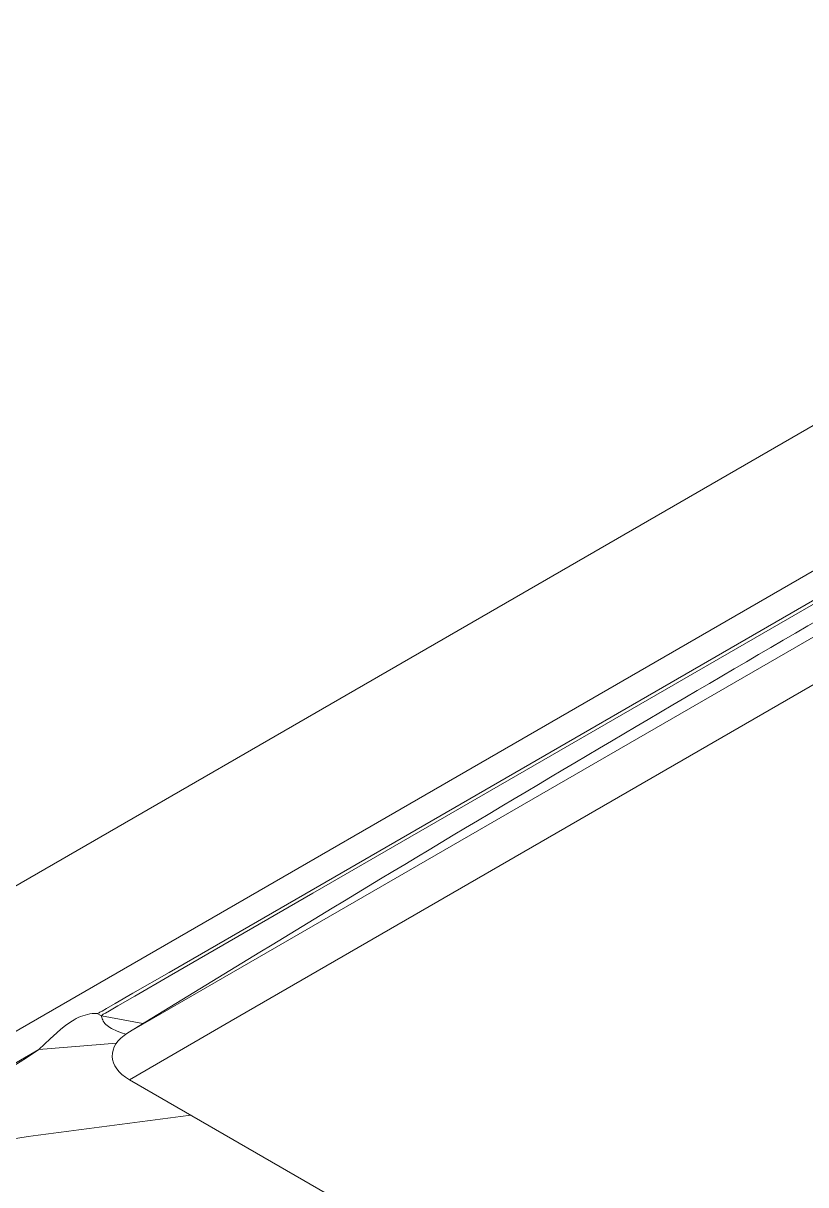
# Model space of a CAD drawing. Header units: millimetres. Extents: x 474.7 to 528.3, y 13.1 to 23.5.
# Drawn here: x 483.80824 to 483.82168, y 14.07824 to 14.09819 of the extents above; entities that cross this region are included whole.
import ezdxf

# ---------------------------------------------------------------- set-up
doc = ezdxf.new("R2010")
doc.units = ezdxf.units.MM
doc.header["$LTSCALE"] = 2.5
doc.layers.add('I-ARQ', color=8, linetype='Continuous')

msp = doc.modelspace()

# ---------------------------------------------------------------- linework, layer by layer
at = {"layer": 'I-ARQ', "lineweight": 5}
for points in [[(483.838188, 14.100739, 11.965857), (483.838188, 14.100739, 11.965857), (483.820477, 14.090514, 11.980317), (483.820477, 14.090514, 11.980317)], [(483.811702, 14.081809, 11.992627), (483.811702, 14.081809, 11.992627), (483.837217, 14.09654, 11.971795), (483.837217, 14.09654, 11.971795)], [(483.811809, 14.081053, 11.993697), (483.811809, 14.081053, 11.993697), (483.838611, 14.096527, 11.971813), (483.838611, 14.096527, 11.971813)], [(483.802767, 14.080289, 11.994778), (483.802767, 14.080289, 11.994778), (483.820477, 14.090514, 11.980317), (483.820477, 14.090514, 11.980317)], [(483.80493, 14.07904, 11.996544), (483.80493, 14.07904, 11.996544), (483.822641, 14.089265, 11.982084), (483.822641, 14.089265, 11.982084)], [(483.810039, 14.080849, 11.993986), (483.814423, 14.083547, 11.99017), (483.81888, 14.086204, 11.986412), (483.823411, 14.08882, 11.982713)], [(483.811702, 14.081809, 11.992627), (483.811702, 14.081809, 11.992627), (483.810039, 14.080849, 11.993986), (483.810039, 14.080849, 11.993986)], [(483.809508, 14.081182, 11.993515), (483.809508, 14.081182, 11.993515), (483.809582, 14.081139, 11.993575), (483.809582, 14.081139, 11.993575)], [(483.809582, 14.081139, 11.993575), (483.809582, 14.081139, 11.993575), (483.810295, 14.081007, 11.993762), (483.810295, 14.081007, 11.993762)], [(483.811809, 14.081053, 11.993697), (483.811809, 14.081053, 11.993697), (483.810062, 14.080044, 11.995124), (483.810062, 14.080044, 11.995124)], [(483.810062, 14.080044, 11.995124), (483.809679, 14.080265, 11.994811), (483.809669, 14.080621, 11.994308), (483.810039, 14.080849, 11.993986)], [(483.807172, 14.07979, 11.995483), (483.807172, 14.07979, 11.995483), (483.808507, 14.08056, 11.994394), (483.808507, 14.08056, 11.994394)], [(483.808507, 14.08056, 11.994394), (483.808507, 14.08056, 11.994394), (483.809844, 14.080674, 11.994234), (483.809844, 14.080674, 11.994234)], [(483.810062, 14.080044, 11.995124), (483.810062, 14.080044, 11.995124), (483.833899, 14.066282, 12.014587), (483.833899, 14.066282, 12.014587)], [(483.805534, 14.078691, 11.997038), (483.807393, 14.078943, 11.99668), (483.809254, 14.079191, 11.99633), (483.811117, 14.079435, 11.995985)]]:
    msp.add_open_spline(points, degree=3, dxfattribs=at)
for points, knots in [([(483.809508, 14.081182, 11.993515), (483.809508, 14.081182, 11.993515), (483.809541, 14.081194, 11.993497), (483.809541, 14.081194, 11.993497), (483.809541, 14.081194, 11.993497), (483.809541, 14.081194, 11.993497), (483.809557, 14.081202, 11.993487), (483.809557, 14.081202, 11.993487), (483.809557, 14.081202, 11.993487), (483.809557, 14.081202, 11.993487), (483.809594, 14.081223, 11.993457), (483.809594, 14.081223, 11.993457), (483.809594, 14.081223, 11.993457), (483.809594, 14.081223, 11.993457), (483.809669, 14.081266, 11.993396), (483.809669, 14.081266, 11.993396), (483.809669, 14.081266, 11.993396), (483.809669, 14.081266, 11.993396), (483.809818, 14.081352, 11.993274), (483.809818, 14.081352, 11.993274), (483.809818, 14.081352, 11.993274), (483.809818, 14.081352, 11.993274), (483.810123, 14.081528, 11.993025), (483.810123, 14.081528, 11.993025), (483.810123, 14.081528, 11.993025), (483.810123, 14.081528, 11.993025), (483.810745, 14.081887, 11.992518), (483.810745, 14.081887, 11.992518), (483.810745, 14.081887, 11.992518), (483.810745, 14.081887, 11.992518), (483.813333, 14.083381, 11.990404), (483.813333, 14.083381, 11.990404), (483.813333, 14.083381, 11.990404), (483.813333, 14.083381, 11.990404), (483.823082, 14.08901, 11.982444), (483.823082, 14.08901, 11.982444)], [0, 0, 0, 0, 0.111111, 0.111111, 0.111111, 0.111111, 0.222222, 0.222222, 0.222222, 0.222222, 0.333333, 0.333333, 0.333333, 0.333333, 0.444444, 0.444444, 0.444444, 0.444444, 0.555556, 0.555556, 0.555556, 0.555556, 0.666667, 0.666667, 0.666667, 0.666667, 0.777778, 0.777778, 0.777778, 0.777778, 0.888889, 0.888889, 0.888889, 0.888889, 1, 1, 1, 1]), ([(483.809582, 14.081139, 11.993575), (483.809582, 14.081139, 11.993575), (483.809603, 14.081158, 11.993549), (483.809603, 14.081158, 11.993549), (483.809603, 14.081158, 11.993549), (483.809603, 14.081158, 11.993549), (483.809615, 14.081167, 11.993537), (483.809615, 14.081167, 11.993537), (483.809615, 14.081167, 11.993537), (483.809615, 14.081167, 11.993537), (483.80965, 14.081187, 11.993508), (483.80965, 14.081187, 11.993508), (483.80965, 14.081187, 11.993508), (483.80965, 14.081187, 11.993508), (483.809721, 14.081228, 11.99345), (483.809721, 14.081228, 11.99345), (483.809721, 14.081228, 11.99345), (483.809721, 14.081228, 11.99345), (483.809864, 14.081311, 11.993333), (483.809864, 14.081311, 11.993333), (483.809864, 14.081311, 11.993333), (483.809864, 14.081311, 11.993333), (483.810154, 14.081478, 11.993096), (483.810154, 14.081478, 11.993096), (483.810154, 14.081478, 11.993096), (483.810154, 14.081478, 11.993096), (483.810747, 14.08182, 11.992612), (483.810747, 14.08182, 11.992612), (483.810747, 14.08182, 11.992612), (483.810747, 14.08182, 11.992612), (483.813214, 14.083245, 11.990598), (483.813214, 14.083245, 11.990598), (483.813214, 14.083245, 11.990598), (483.813214, 14.083245, 11.990598), (483.822474, 14.088591, 11.983037), (483.822474, 14.088591, 11.983037)], [0, 0, 0, 0, 0.111111, 0.111111, 0.111111, 0.111111, 0.222222, 0.222222, 0.222222, 0.222222, 0.333333, 0.333333, 0.333333, 0.333333, 0.444444, 0.444444, 0.444444, 0.444444, 0.555556, 0.555556, 0.555556, 0.555556, 0.666667, 0.666667, 0.666667, 0.666667, 0.777778, 0.777778, 0.777778, 0.777778, 0.888889, 0.888889, 0.888889, 0.888889, 1, 1, 1, 1]), ([(483.808507, 14.08056, 11.994394), (483.808507, 14.08056, 11.994394), (483.808703, 14.080744, 11.994135), (483.808703, 14.080744, 11.994135), (483.808703, 14.080744, 11.994135), (483.808703, 14.080744, 11.994135), (483.808817, 14.080848, 11.993988), (483.808817, 14.080848, 11.993988), (483.808817, 14.080848, 11.993988), (483.808817, 14.080848, 11.993988), (483.808888, 14.080911, 11.993898), (483.808888, 14.080911, 11.993898), (483.808888, 14.080911, 11.993898), (483.808888, 14.080911, 11.993898), (483.808967, 14.080974, 11.993808), (483.808967, 14.080974, 11.993808), (483.808967, 14.080974, 11.993808), (483.808967, 14.080974, 11.993808), (483.809023, 14.081016, 11.99375), (483.809023, 14.081016, 11.99375), (483.809023, 14.081016, 11.99375), (483.809023, 14.081016, 11.99375), (483.809084, 14.081057, 11.993692), (483.809084, 14.081057, 11.993692), (483.809084, 14.081057, 11.993692), (483.809084, 14.081057, 11.993692), (483.809117, 14.081075, 11.993666), (483.809117, 14.081075, 11.993666), (483.809117, 14.081075, 11.993666), (483.809117, 14.081075, 11.993666), (483.80915, 14.081094, 11.993639), (483.80915, 14.081094, 11.993639), (483.80915, 14.081094, 11.993639), (483.80915, 14.081094, 11.993639), (483.809186, 14.081112, 11.993614), (483.809186, 14.081112, 11.993614), (483.809186, 14.081112, 11.993614), (483.809186, 14.081112, 11.993614), (483.809223, 14.081127, 11.993592), (483.809223, 14.081127, 11.993592), (483.809223, 14.081127, 11.993592), (483.809223, 14.081127, 11.993592), (483.809261, 14.081142, 11.993571), (483.809261, 14.081142, 11.993571), (483.809261, 14.081142, 11.993571), (483.809261, 14.081142, 11.993571), (483.809301, 14.081155, 11.993553), (483.809301, 14.081155, 11.993553), (483.809301, 14.081155, 11.993553), (483.809301, 14.081155, 11.993553), (483.809342, 14.081165, 11.993539), (483.809342, 14.081165, 11.993539), (483.809342, 14.081165, 11.993539), (483.809342, 14.081165, 11.993539), (483.809383, 14.081173, 11.993527), (483.809383, 14.081173, 11.993527), (483.809383, 14.081173, 11.993527), (483.809383, 14.081173, 11.993527), (483.809423, 14.081179, 11.993519), (483.809423, 14.081179, 11.993519), (483.809423, 14.081179, 11.993519), (483.809423, 14.081179, 11.993519), (483.809464, 14.081181, 11.993516), (483.809464, 14.081181, 11.993516), (483.809464, 14.081181, 11.993516), (483.809464, 14.081181, 11.993516), (483.809486, 14.081181, 11.993516), (483.809486, 14.081181, 11.993516), (483.809486, 14.081181, 11.993516), (483.809486, 14.081181, 11.993516), (483.809508, 14.081182, 11.993515), (483.809508, 14.081182, 11.993515)], [0, 0, 0, 0, 0.055556, 0.055556, 0.055556, 0.055556, 0.111111, 0.111111, 0.111111, 0.111111, 0.166667, 0.166667, 0.166667, 0.166667, 0.222222, 0.222222, 0.222222, 0.222222, 0.277778, 0.277778, 0.277778, 0.277778, 0.333333, 0.333333, 0.333333, 0.333333, 0.388889, 0.388889, 0.388889, 0.388889, 0.444444, 0.444444, 0.444444, 0.444444, 0.5, 0.5, 0.5, 0.5, 0.555556, 0.555556, 0.555556, 0.555556, 0.611111, 0.611111, 0.611111, 0.611111, 0.666667, 0.666667, 0.666667, 0.666667, 0.722222, 0.722222, 0.722222, 0.722222, 0.777778, 0.777778, 0.777778, 0.777778, 0.833333, 0.833333, 0.833333, 0.833333, 0.888889, 0.888889, 0.888889, 0.888889, 0.944444, 0.944444, 0.944444, 0.944444, 1, 1, 1, 1]), ([(483.810003, 14.080825, 11.994019), (483.810003, 14.080825, 11.994019), (483.809926, 14.080851, 11.993983), (483.809926, 14.080851, 11.993983), (483.809926, 14.080851, 11.993983), (483.809926, 14.080851, 11.993983), (483.809854, 14.080878, 11.993944), (483.809854, 14.080878, 11.993944), (483.809854, 14.080878, 11.993944), (483.809854, 14.080878, 11.993944), (483.80982, 14.080893, 11.993923), (483.80982, 14.080893, 11.993923), (483.80982, 14.080893, 11.993923), (483.80982, 14.080893, 11.993923), (483.809788, 14.080908, 11.993902), (483.809788, 14.080908, 11.993902), (483.809788, 14.080908, 11.993902), (483.809788, 14.080908, 11.993902), (483.809757, 14.080923, 11.99388), (483.809757, 14.080923, 11.99388), (483.809757, 14.080923, 11.99388), (483.809757, 14.080923, 11.99388), (483.809729, 14.08094, 11.993857), (483.809729, 14.08094, 11.993857), (483.809729, 14.08094, 11.993857), (483.809729, 14.08094, 11.993857), (483.809703, 14.080957, 11.993833), (483.809703, 14.080957, 11.993833), (483.809703, 14.080957, 11.993833), (483.809703, 14.080957, 11.993833), (483.80968, 14.080973, 11.99381), (483.80968, 14.080973, 11.99381), (483.80968, 14.080973, 11.99381), (483.80968, 14.080973, 11.99381), (483.80966, 14.080992, 11.993784), (483.80966, 14.080992, 11.993784), (483.80966, 14.080992, 11.993784), (483.80966, 14.080992, 11.993784), (483.809642, 14.08101, 11.993758), (483.809642, 14.08101, 11.993758), (483.809642, 14.08101, 11.993758), (483.809642, 14.08101, 11.993758), (483.809627, 14.081029, 11.993731), (483.809627, 14.081029, 11.993731), (483.809627, 14.081029, 11.993731), (483.809627, 14.081029, 11.993731), (483.809615, 14.081049, 11.993703), (483.809615, 14.081049, 11.993703), (483.809615, 14.081049, 11.993703), (483.809615, 14.081049, 11.993703), (483.809604, 14.08107, 11.993673), (483.809604, 14.08107, 11.993673), (483.809604, 14.08107, 11.993673), (483.809604, 14.08107, 11.993673), (483.809596, 14.081091, 11.993643), (483.809596, 14.081091, 11.993643), (483.809596, 14.081091, 11.993643), (483.809596, 14.081091, 11.993643), (483.809588, 14.081113, 11.993612), (483.809588, 14.081113, 11.993612), (483.809588, 14.081113, 11.993612), (483.809588, 14.081113, 11.993612), (483.809582, 14.081131, 11.993587), (483.809582, 14.081131, 11.993587), (483.809582, 14.081131, 11.993587), (483.809582, 14.081131, 11.993587), (483.809582, 14.081139, 11.993575), (483.809582, 14.081139, 11.993575)], [0, 0, 0, 0, 0.058824, 0.058824, 0.058824, 0.058824, 0.117647, 0.117647, 0.117647, 0.117647, 0.176471, 0.176471, 0.176471, 0.176471, 0.235294, 0.235294, 0.235294, 0.235294, 0.294118, 0.294118, 0.294118, 0.294118, 0.352941, 0.352941, 0.352941, 0.352941, 0.411765, 0.411765, 0.411765, 0.411765, 0.470588, 0.470588, 0.470588, 0.470588, 0.529412, 0.529412, 0.529412, 0.529412, 0.588235, 0.588235, 0.588235, 0.588235, 0.647059, 0.647059, 0.647059, 0.647059, 0.705882, 0.705882, 0.705882, 0.705882, 0.764706, 0.764706, 0.764706, 0.764706, 0.823529, 0.823529, 0.823529, 0.823529, 0.882353, 0.882353, 0.882353, 0.882353, 0.941176, 0.941176, 0.941176, 0.941176, 1, 1, 1, 1]), ([(483.808507, 14.08056, 11.994394), (483.808507, 14.08056, 11.994394), (483.808293, 14.080421, 11.994592), (483.808293, 14.080421, 11.994592), (483.808293, 14.080421, 11.994592), (483.808293, 14.080421, 11.994592), (483.808076, 14.080282, 11.994788), (483.808076, 14.080282, 11.994788), (483.808076, 14.080282, 11.994788), (483.808076, 14.080282, 11.994788), (483.807933, 14.080191, 11.994916), (483.807933, 14.080191, 11.994916), (483.807933, 14.080191, 11.994916), (483.807933, 14.080191, 11.994916), (483.807642, 14.08001, 11.995172), (483.807642, 14.08001, 11.995172), (483.807642, 14.08001, 11.995172), (483.807642, 14.08001, 11.995172), (483.807208, 14.079742, 11.995552), (483.807208, 14.079742, 11.995552), (483.807208, 14.079742, 11.995552), (483.807208, 14.079742, 11.995552), (483.806775, 14.079476, 11.995928), (483.806775, 14.079476, 11.995928), (483.806775, 14.079476, 11.995928), (483.806775, 14.079476, 11.995928), (483.806349, 14.079211, 11.996302), (483.806349, 14.079211, 11.996302), (483.806349, 14.079211, 11.996302), (483.806349, 14.079211, 11.996302), (483.805933, 14.078948, 11.996673), (483.805933, 14.078948, 11.996673), (483.805933, 14.078948, 11.996673), (483.805933, 14.078948, 11.996673), (483.805733, 14.07882, 11.996855), (483.805733, 14.07882, 11.996855), (483.805733, 14.07882, 11.996855), (483.805733, 14.07882, 11.996855), (483.805534, 14.078691, 11.997038), (483.805534, 14.078691, 11.997038)], [0, 0, 0, 0, 0.1, 0.1, 0.1, 0.1, 0.2, 0.2, 0.2, 0.2, 0.3, 0.3, 0.3, 0.3, 0.4, 0.4, 0.4, 0.4, 0.5, 0.5, 0.5, 0.5, 0.6, 0.6, 0.6, 0.6, 0.7, 0.7, 0.7, 0.7, 0.8, 0.8, 0.8, 0.8, 0.9, 0.9, 0.9, 0.9, 1, 1, 1, 1])]:
    msp.add_open_spline(points, degree=3, knots=knots, dxfattribs=at)

doc.saveas('drawing.dxf')
